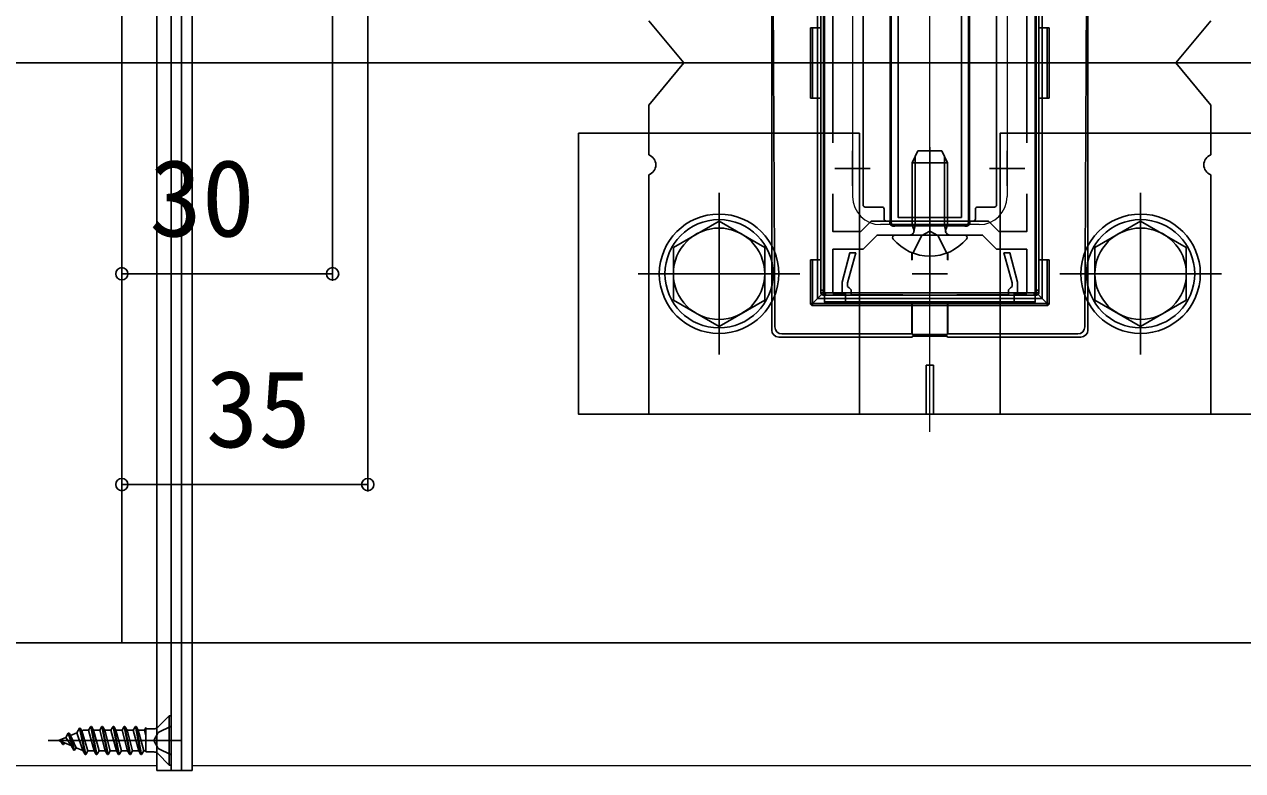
# Model space of a CAD drawing. Units: millimetres, scale not verified. Extents: x -875 to 875, y -1300 to 1294.
# Drawn here: x -199.4 to -26, y 188.2 to 294.3 of the extents above; entities that cross this region are included whole.
import ezdxf
from ezdxf.enums import TextEntityAlignment as Align

# ---------------------------------------------------------------- set-up
doc = ezdxf.new("R2010")
doc.units = ezdxf.units.MM
doc.header["$LTSCALE"] = 8
for name, color, linetype in [('0-2_YKK_11', 7, 'Continuous'), ('0-5_YKK_13', 4, 'Continuous'), ('0-7_YKK_D', 6, 'Continuous'), ('0-9_YSS_K', 3, 'Continuous')]:
    doc.layers.add(name, color=color, linetype=linetype)
doc.layers.add('0-4_YKK_12', color=2, linetype='Continuous', lineweight=18)
doc.styles.add('ＭＳ ゴシック', font='')
doc.styles.get('ＭＳ ゴシック').set_extended_font_data('MS Gothic')

msp = doc.modelspace()

# ---------------------------------------------------------------- linework, layer by layer
at = {"layer": '0-2_YKK_11'}
for p, q in [((-84.3, 300.217), (-84.3, 277.483)), ((-56.7, 277.483), (-56.7, 300.217)), ((-81.5, 276.35), (-81.5, 271.35)), ((-59.5, 276.35), (-59.5, 271.35)), ((-84, 273.85), (-79, 273.85)), ((-62, 273.85), (-57, 273.85)), ((-70.5, 261.35), (-70.5, 256.35)), ((-73, 258.85), (-68, 258.85))]:
    msp.add_line(p, q, dxfattribs=at)
msp.add_lwpolyline([(-85.5, 314.85), (-85.5, 254.85), (-82.5, 254.85), (-82.5, 256.05), (-84.3, 256.05), (-84.3, 262.35), (-80, 262.35), (-78, 264.35), (-63, 264.35), (-61, 262.35), (-56.7, 262.35), (-56.7, 256.05), (-58.5, 256.05), (-58.5, 254.85), (-55.5, 254.85), (-55.5, 314.85)], close=True, dxfattribs=at)
for points in [[(-84.3, 270.217), (-84.3, 264.85), (-80.328, 264.85), (-78.828, 266.35), (-62.172, 266.35), (-60.672, 264.85), (-56.7, 264.85), (-56.7, 270.217)], [(-74.357, 255.85), (-81.7, 255.85), (-81.7, 256.55), (-82, 256.85), (-82.2, 257.05), (-82.2, 257.544), (-81.046, 261.85), (-81.875, 261.85), (-83, 257.65), (-83, 256.25), (-82.8, 256.05), (-82.5, 255.75), (-82.5, 254.85), (-58.5, 254.85), (-58.5, 255.75), (-58.2, 256.05), (-58, 256.25), (-58, 257.65), (-59.125, 261.85), (-59.954, 261.85), (-58.8, 257.544), (-58.8, 257.05), (-59, 256.85), (-59.3, 256.55), (-59.3, 255.85), (-66.643, 255.85)]]:
    msp.add_lwpolyline(points, dxfattribs=at)
at = {"layer": '0-4_YKK_12'}
for p, q in [((-180.5, 388.85), (-180.5, 188.85)), ((-175.5, 388.85), (-175.5, 188.85)), ((-70.5, 236.35), (-70.5, 341.35)), ((-81.5, 307.85), (-81.5, 269.85)), ((-59.5, 307.85), (-59.5, 269.85)), ((-63.5, 265.85), (-77.5, 265.85)), ((-180.5, 188.85), (-355.5, 188.85)), ((634.5, 188.85), (-175.5, 188.85))]:
    msp.add_line(p, q, dxfattribs=at)
for centre, start, end in [((-77.5, 269.85), 180, 270), ((-63.5, 269.85), 270, 0)]:
    msp.add_arc(centre, 4, start, end, dxfattribs=at)
at = {"layer": '0-5_YKK_13'}
for p, q in [((-177, 389.55), (-177, 188.15)), ((-175.5, 389.55), (-175.5, 188.15)), ((-86, 256.537), (-86, 321.162)), ((-85.649, 321.14), (-85.649, 256.515)), ((-55.351, 256.515), (-55.351, 321.14)), ((-55, 321.162), (-55, 256.537)), ((-54.5, 322.35), (-54.5, 255.35)), ((-93, 250.848), (-93, 314.85)), ((-92.566, 251.286), (-92.856, 314.85)), ((-48.144, 314.85), (-48.434, 251.286)), ((-48, 314.85), (-48, 250.848)), ((-76.146, 266.708), (-76.146, 310.946)), ((-76, 310.966), (-76, 266.728)), ((-75, 310.85), (-75, 266.85)), ((-66, 310.85), (-66, 266.85)), ((-65, 266.728), (-65, 310.966)), ((-64.854, 310.946), (-64.854, 266.708)), ((-80, 309.05), (-80, 268.65)), ((-61, 268.65), (-61, 309.05)), ((-30.5, 294.85), (-35.5, 288.85)), ((-87.5, 293.827), (-86, 293.827)), ((-87.5, 283.827), (-87.5, 293.827)), ((-87.2, 293.827), (-87.2, 283.827)), ((-55, 293.827), (-53.5, 293.827)), ((-53.8, 293.827), (-53.8, 283.827)), ((-53.5, 283.827), (-53.5, 293.827)), ((-30.5, 282.85), (-35.5, 288.85)), ((-110.5, 282.85), (-110.5, 275.764)), ((-86, 283.827), (-87.5, 283.827)), ((-53.5, 283.827), (-55, 283.827)), ((-30.5, 282.85), (-30.5, 275.764)), ((-73, 274.65), (-72.2, 276.35)), ((-72.2, 276.35), (-68.8, 276.35)), ((-70.5, 260.35), (-70.5, 276.877)), ((-68.8, 276.35), (-68, 274.65)), ((-73, 265.75), (-73, 274.65)), ((-73, 274.65), (-68, 274.65)), ((-72.567, 265.75), (-72.567, 275.57)), ((-68.433, 265.75), (-68.433, 275.57)), ((-68, 265.75), (-68, 274.65)), ((-110.5, 272.935), (-110.5, 238.85)), ((-30.5, 272.935), (-30.5, 238.85)), ((-100.5, 247.35), (-100.5, 270.35)), ((-40.5, 247.35), (-40.5, 270.35)), ((-79.7, 268.35), (-77.3, 268.35)), ((-77, 268.05), (-77, 266.65)), ((-64, 266.65), (-64, 268.05)), ((-63.7, 268.35), (-61.3, 268.35)), ((-100.5, 266.35), (-107, 262.608)), ((-100.5, 266.35), (-94, 262.608)), ((-76.7, 266.35), (-64.3, 266.35)), ((-76, 266.728), (-76, 266.127)), ((-75.098, 265.827), (-75.098, 265.667)), ((-65.902, 265.667), (-75.098, 265.667)), ((-66, 266.85), (-75, 266.85)), ((-73, 265.75), (-68, 265.75)), ((-73, 265.75), (-72.784, 265.155)), ((-72.567, 265.75), (-72.76, 264.827)), ((-68.433, 265.75), (-68.24, 264.827)), ((-68, 265.75), (-68.216, 265.155)), ((-65.902, 265.827), (-65.3, 265.827)), ((-65.902, 265.667), (-65.902, 265.827)), ((-65, 266.127), (-65, 266.728)), ((-40.5, 266.35), (-47, 262.608)), ((-40.5, 266.35), (-34, 262.608)), ((-65.539, 264.35), (-75.461, 264.35)), ((-72.9, 261.787), (-71.645, 264.304)), ((-70.5, 264.913), (-71.645, 264.304)), ((-70.5, 264.913), (-69.355, 264.304)), ((-68.1, 261.787), (-69.355, 264.304)), ((-107, 262.608), (-107, 255.091)), ((-94, 255.102), (-94, 262.608)), ((-47, 262.608), (-47, 255.091)), ((-34, 255.102), (-34, 262.608)), ((-87.5, 260.827), (-86, 260.827)), ((-87.5, 254.627), (-87.5, 260.827)), ((-87.2, 260.827), (-87.2, 254.627)), ((-73.052, 261.732), (-73.052, 260.78)), ((-73.028, 260.811), (-73.031, 261.723)), ((-67.972, 260.811), (-67.969, 261.723)), ((-67.948, 261.732), (-67.948, 260.78)), ((-55, 260.827), (-53.5, 260.827)), ((-53.5, 260.827), (-53.5, 254.627)), ((-112, 258.85), (-89, 258.85)), ((-52, 258.85), (-29, 258.85)), ((-100.5, 251.35), (-107, 255.091)), ((-100.5, 251.35), (-94, 255.091)), ((-85.912, 255.915), (-87.2, 254.627)), ((-54.5, 255.35), (-86.5, 255.35)), ((-86, 256.127), (-86, 256.537)), ((-85.33, 255.827), (-85.7, 255.827)), ((-85.33, 256.156), (-85.33, 255.827)), ((-85.33, 256.156), (-55.67, 256.156)), ((-55.67, 255.827), (-85.33, 255.827)), ((-55.67, 256.156), (-55.67, 255.827)), ((-55.3, 255.827), (-55.67, 255.827)), ((-55.088, 255.915), (-53.8, 254.627)), ((-55, 256.537), (-55, 256.127)), ((-40.5, 251.35), (-47, 255.091)), ((-40.5, 251.35), (-34, 255.091)), ((-87.5, 254.627), (-87.2, 254.627)), ((-87.2, 254.627), (-53.8, 254.627)), ((-87.2, 254.327), (-87.2, 254.627)), ((-53.8, 254.327), (-87.2, 254.327)), ((-73.052, 254.85), (-73.052, 251.291)), ((-73.001, 250.187), (-73.013, 254.85)), ((-67.999, 250.187), (-67.987, 254.85)), ((-67.948, 254.85), (-67.948, 251.291)), ((-53.8, 254.327), (-53.8, 254.627)), ((-73, 249.85), (-92.006, 249.85)), ((-73.036, 250.292), (-91.567, 250.292)), ((-73.036, 250.292), (-73.001, 250.187)), ((-73.001, 250.187), (-67.999, 250.187)), ((-73, 249.85), (-72.965, 249.955)), ((-72.965, 249.955), (-68.035, 249.955)), ((-68.035, 249.955), (-68, 249.85)), ((-48.994, 249.85), (-68, 249.85)), ((-67.964, 250.292), (-67.999, 250.187)), ((-49.433, 250.292), (-67.964, 250.292)), ((-70, 245.85), (-71, 245.85)), ((-71, 238.85), (-71, 245.85)), ((-70, 238.85), (-70, 245.85)), ((-30.5, 238.85), (-110.5, 238.85)), ((-178.75, 188.95), (-178.75, 195.95)), ((-178.5, 188.95), (-178.5, 195.95)), ((-190.238, 193.925), (-189.935, 194.45)), ((-189.935, 194.45), (-189.14, 190.45)), ((-189.835, 194.45), (-189.935, 194.45)), ((-189.532, 193.925), (-189.835, 194.45)), ((-189.04, 190.45), (-189.835, 194.45)), ((-188.648, 193.925), (-188.345, 194.45)), ((-188.245, 194.45), (-188.345, 194.45)), ((-187.55, 190.45), (-188.345, 194.45)), ((-187.942, 193.925), (-188.245, 194.45)), ((-188.245, 194.45), (-187.45, 190.45)), ((-187.058, 193.925), (-186.755, 194.45)), ((-186.655, 194.45), (-186.755, 194.45)), ((-185.96, 190.45), (-186.755, 194.45)), ((-186.352, 193.925), (-186.655, 194.45)), ((-186.655, 194.45), (-185.86, 190.45)), ((-185.468, 193.925), (-185.165, 194.45)), ((-184.37, 190.45), (-185.165, 194.45)), ((-185.065, 194.45), (-185.165, 194.45)), ((-184.762, 193.925), (-185.065, 194.45)), ((-185.065, 194.45), (-184.27, 190.45)), ((-183.878, 193.925), (-183.575, 194.45)), ((-182.78, 190.45), (-183.575, 194.45)), ((-183.475, 194.45), (-183.575, 194.45)), ((-183.172, 193.925), (-183.475, 194.45)), ((-183.475, 194.45), (-182.68, 190.45)), ((-182.288, 193.925), (-182.088, 194.272)), ((-182.088, 194.272), (-182.088, 190.815)), ((-178.5, 194.5), (-180.315, 193.595)), ((-194.5, 192.45), (-193.476, 192.874)), ((-193.476, 192.874), (-193.115, 193.5)), ((-192.697, 191.703), (-193.476, 192.874)), ((-193.015, 193.5), (-193.115, 193.5)), ((-192.812, 193.149), (-193.015, 193.5)), ((-192.22, 191.05), (-193.015, 193.5)), ((-192.812, 193.149), (-191.918, 193.519)), ((-192.008, 191.417), (-192.812, 193.149)), ((-191.918, 193.519), (-191.525, 194.2)), ((-191.063, 191.026), (-191.918, 193.519)), ((-190.73, 190.45), (-191.525, 194.2)), ((-191.425, 194.2), (-191.525, 194.2)), ((-190.63, 190.45), (-191.425, 194.2)), ((-191.203, 193.815), (-191.425, 194.2)), ((-191.203, 193.815), (-190.939, 193.925)), ((-191.203, 193.815), (-190.327, 190.975)), ((-190.238, 193.925), (-190.939, 193.925)), ((-189.443, 190.975), (-190.238, 193.925)), ((-189.532, 193.925), (-188.737, 190.975)), ((-188.648, 193.925), (-189.532, 193.925)), ((-187.853, 190.975), (-188.648, 193.925)), ((-187.942, 193.925), (-187.147, 190.975)), ((-187.058, 193.925), (-187.942, 193.925)), ((-186.263, 190.975), (-187.058, 193.925)), ((-185.468, 193.925), (-186.352, 193.925)), ((-186.352, 193.925), (-185.557, 190.975)), ((-184.673, 190.975), (-185.468, 193.925)), ((-184.762, 193.925), (-183.967, 190.975)), ((-183.878, 193.925), (-184.762, 193.925)), ((-183.083, 190.975), (-183.878, 193.925)), ((-183.172, 193.925), (-182.377, 190.975)), ((-182.288, 193.925), (-183.172, 193.925)), ((-182.088, 193.18), (-182.288, 193.925)), ((-180.946, 194.085), (-182.088, 194.085)), ((-180.315, 193.595), (-180.924, 192.45)), ((-180.5, 194.2), (-180.5, 190.7)), ((-177, 192.45), (-195.995, 192.45)), ((-194.5, 192.45), (-192.697, 191.703)), ((-193.91, 191.85), (-194.18, 192.317)), ((-193.81, 191.85), (-193.91, 191.85)), ((-193.81, 191.85), (-193.664, 192.103)), ((-192.32, 191.05), (-192.697, 191.703)), ((-192.22, 191.05), (-192.008, 191.417)), ((-192.008, 191.417), (-191.063, 191.026)), ((-190.73, 190.45), (-191.063, 191.026)), ((-190.63, 190.45), (-190.327, 190.975)), ((-189.443, 190.975), (-190.327, 190.975)), ((-189.14, 190.45), (-189.443, 190.975)), ((-189.04, 190.45), (-188.737, 190.975)), ((-187.853, 190.975), (-188.737, 190.975)), ((-187.55, 190.45), (-187.853, 190.975)), ((-187.45, 190.45), (-187.147, 190.975)), ((-186.263, 190.975), (-187.147, 190.975)), ((-185.96, 190.45), (-186.263, 190.975)), ((-185.86, 190.45), (-185.557, 190.975)), ((-185.557, 190.975), (-184.673, 190.975)), ((-184.37, 190.45), (-184.673, 190.975)), ((-184.27, 190.45), (-183.967, 190.975)), ((-183.967, 190.975), (-183.083, 190.975)), ((-182.78, 190.45), (-183.083, 190.975)), ((-182.68, 190.45), (-182.377, 190.975)), ((-182.377, 190.975), (-182.088, 190.975)), ((-180.946, 190.815), (-182.088, 190.815)), ((-190.63, 190.45), (-190.73, 190.45)), ((-189.04, 190.45), (-189.14, 190.45)), ((-187.45, 190.45), (-187.55, 190.45)), ((-185.86, 190.45), (-185.96, 190.45)), ((-184.27, 190.45), (-184.37, 190.45)), ((-182.68, 190.45), (-182.78, 190.45)), ((-178.75, 188.95), (-180.381, 190.58)), ((-179, 188.15), (-175.5, 188.15)), ((-178.5, 188.95), (-178.75, 188.95))]:
    msp.add_line(p, q, dxfattribs=at)
for points in [[(-180.5, 188.15), (-178.5, 188.15), (-178.5, 389.55), (-180.5, 389.55)], [(-66, 266.85), (-66, 310.85), (-75, 310.85), (-75, 266.85)], [(-80.5, 278.85), (-80.5, 238.85), (-120.5, 238.85), (-120.5, 278.85)], [(-20.5, 278.85), (-20.5, 238.85), (-60.5, 238.85), (-60.5, 278.85)]]:
    msp.add_lwpolyline(points, close=True, dxfattribs=at)
for points in [[(-54.5, 322.35), (-86.5, 322.35), (-86.5, 255.35)], [(-110.5, 282.85), (-105.5, 288.85), (-110.5, 294.85)], [(-75.7, 265.827), (-75.098, 265.827), (-65.902, 265.827)], [(-53.5, 254.627), (-53.8, 254.627), (-53.8, 260.827)], [(-178.5, 195.95), (-178.75, 195.95), (-180.381, 194.319)], [(-192.22, 191.05), (-192.32, 191.05), (-193.115, 193.5)], [(-178.5, 190.4), (-180.315, 191.305), (-180.924, 192.45)]]:
    msp.add_lwpolyline(points, dxfattribs=at)
for centre, radius in [((-100.5, 258.85), 8.5), ((-40.5, 258.85), 8.5), ((-100.5, 258.85), 7.7), ((-100.5, 258.85), 6.5), ((-40.5, 258.85), 7.7), ((-40.5, 258.85), 6.5)]:
    msp.add_circle(centre, radius, dxfattribs=at)
for centre, radius, start, end in [((-111, 274.35), 1.5, 289.47122, 70.52878), ((-30, 274.35), 1.5, 109.47122, 250.52878), ((-75.701, 266.11), 0.481, 175.06323, 275.18399), ((-76.148, 265.714), 0.439, 70.35948, 94.26698), ((-76.122, 267.085), 0.377, 266.36803, 288.83101), ((-75.7, 266.127), 0.3, 180, 270), ((-75.968, 265.666), 0.313, 353.54785, 30.96417), ((-65.032, 265.666), 0.313, 149.03583, 186.45215), ((-65.299, 266.11), 0.481, 264.8078, 4.94499), ((-65.3, 266.127), 0.3, 270, 0), ((-64.878, 267.085), 0.377, 251.16899, 273.63197), ((-64.852, 265.714), 0.439, 85.73302, 109.64052), ((-75.461, 264.011), 0.339, 90, 219.84036), ((-70.5, 268.15), 6.8, 219.84036, 320.15964), ((-73.348, 264.95), 0.6, 270, 19.96957), ((-67.652, 264.95), 0.6, 160.03043, 270), ((-65.539, 264.011), 0.339, 320.15964, 90), ((-85.747, 257.75), 1.238, 258.19876, 274.51239), ((-85.761, 250.727), 5.405, 89.09507, 92.53185), ((-85.7, 256.127), 0.3, 180, 270), ((-86.645, 256.056), 0.972, 346.42187, 4.51215), ((-55.253, 257.75), 1.238, 265.48761, 281.80124), ((-54.355, 256.056), 0.972, 175.48785, 193.57813), ((-55.239, 250.727), 5.405, 87.46815, 90.90493), ((-55.3, 256.127), 0.3, 270, 0), ((-87.2, 254.627), 0.3, 180, 270), ((-53.8, 254.627), 0.3, 270, 0), ((-91.564, 251.294), 1.002, 180.44387, 269.81844), ((-49.436, 251.294), 1.002, 270.18156, 359.55613), ((-180.946, 194.885), 0.8, 270, 315), ((-180.946, 190.015), 0.8, 45, 90)]:
    msp.add_arc(centre, radius, start, end, dxfattribs=at)
for centre, major_axis, ratio, start_param, end_param in [((-79.7, 268.65), (-0.212, -0.212), 0.999695, 5.4979394, 7.0684312), ((-77.3, 268.05), (0.212, 0.212), 0.999695, 5.4979394, 7.0684312), ((-63.7, 268.05), (-0.212, 0.212), 0.999695, 5.4979394, 7.0684312), ((-61.3, 268.65), (0.212, -0.212), 0.999695, 5.4979394, 7.0684312), ((-76.7, 266.65), (-0.212, -0.212), 0.999695, 5.4979394, 7.0684312), ((-76.3, 265.396), (-0.214, -3.041), 0.022498, 1.8236152, 2.0187174), ((-76.168, 265.527), (3.041, 0.214), 0.022498, 1.2094857, 1.40045), ((-64.832, 265.527), (3.041, -0.214), 0.022498, 1.7411427, 1.9321069), ((-64.7, 265.396), (0.214, -3.041), 0.022498, 4.2644679, 4.4595701), ((-64.3, 266.65), (0.212, -0.212), 0.999695, 5.4979394, 7.0684312), ((-85.7, 255.978), (-0.212, -3.041), 0.004381, 1.6219236, 1.7488196), ((-85.55, 256.127), (3.041, 0.212), 0.004381, 1.498021, 1.6118461), ((-55.45, 256.127), (3.041, -0.212), 0.004381, 1.5297466, 1.6435716), ((-55.3, 255.978), (0.212, -3.041), 0.004381, 4.5343657, 4.6612617), ((-91.999, 250.856), (0.487, 0.883), 0.991424, 2.0784135, 3.641926), ((-73.035, 251.291), (0, 1), 0.017455, 1.5707963, 3.0892328), ((-67.965, 251.291), (0, 1), 0.017455, 3.1939525, 4.712389), ((-49.001, 250.856), (-0.487, 0.883), 0.991424, 2.6412593, 4.2047718)]:
    msp.add_ellipse(centre, major_axis=major_axis, ratio=ratio, start_param=start_param, end_param=end_param, dxfattribs=at)
at = {"layer": '0-7_YKK_D'}
for p, q in [((-150.5, 335.15), (-150.5, 227.85)), ((-155.5, 313.35), (-155.5, 257.85)), ((-185.5, 282.85), (-185.5, 227.85)), ((-185.5, 282.85), (-185.5, 257.85)), ((-155.5, 258.85), (-185.5, 258.85)), ((-185.5, 228.85), (-150.5, 228.85))]:
    msp.add_line(p, q, dxfattribs=at)
for centre in [(-185.5, 258.85), (-155.5, 258.85), (-185.5, 228.85), (-150.5, 228.85)]:
    msp.add_circle(centre, 0.875, dxfattribs=at)
at = {"layer": '0-9_YSS_K'}
for p, q in [((-185.5, 371.35), (-185.5, 206.35)), ((-355.5, 288.85), (764.5, 288.85)), ((-185.5, 206.35), (-355.5, 206.35)), ((-185.5, 206.35), (649.5, 206.35))]:
    msp.add_line(p, q, dxfattribs=at)

# ---------------------------------------------------------------- texts
at = {"layer": '0-7_YKK_D', "style": 'ＭＳ ゴシック'}
for s, p in [('30', (-181.58, 260.85)), ('35', (-173.537, 230.85))]:
    msp.add_text(s, height=11, dxfattribs=at).set_placement(p, align=Align.BOTTOM_LEFT)

doc.saveas('drawing.dxf')
